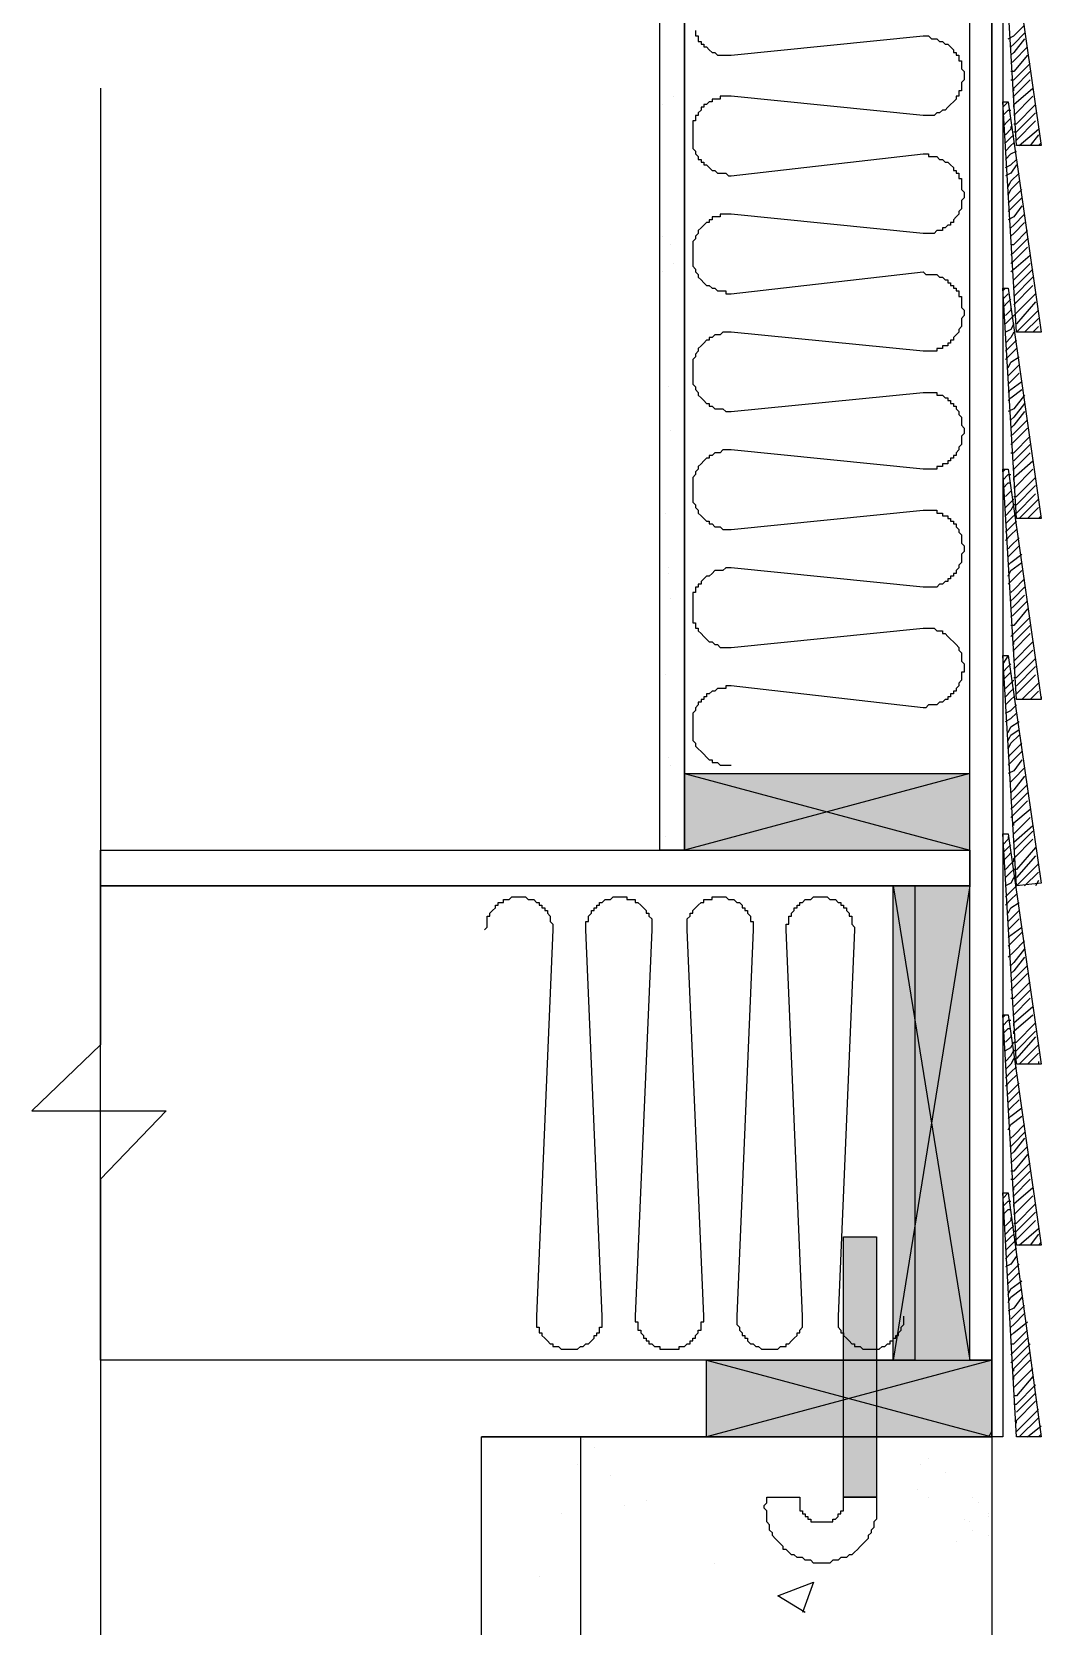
# Model space of a CAD drawing. Header units: inches. Extents: x -1597 to 5492, y -569 to 966.
# Drawn here: x 794.6 to 917.2, y -207.2 to -13.4 of the extents above; entities that cross this region are included whole.
import ezdxf

# ---------------------------------------------------------------- set-up
doc = ezdxf.new("R2010")
doc.units = ezdxf.units.IN
doc.header["$MEASUREMENT"] = 0
doc.layers.add('PDF3_Geometry', color=7, linetype='Continuous')
doc.layers.add('PDF3_Solid Fills', color=7, linetype='Continuous', true_color=0xffffff)

msp = doc.modelspace()

# ---------------------------------------------------------------- linework, layer by layer
at = {"layer": 'PDF3_Geometry', "lineweight": 25}
for points in [[(873.899339, -112.902852), (870.899339, -112.902852), (870.899339, 475.430482), (873.899339, 475.430482), (873.899339, -112.902852), (873.899339, -103.569518), (908.566006, -112.902852), (908.566006, -103.569518), (873.899339, -112.902852), (908.566006, -112.902852), (908.566006, -117.236185), (802.899339, -117.236185), (802.899339, -112.902852), (908.566006, -112.902852)], [(875.232673, -13.236185), (875.232673, -13.569518), (875.232673, -13.902852), (875.566006, -13.902852), (875.566006, -14.236185), (875.566006, -14.569518), (875.899339, -14.569518), (875.899339, -14.902852), (876.232673, -14.902852), (876.232673, -15.236185), (876.566006, -15.236185), (876.899339, -15.569518), (877.232673, -15.902852), (877.566006, -15.902852), (877.899339, -16.236185), (878.232673, -16.236185), (878.566006, -16.236185), (878.899339, -16.236185), (879.232673, -16.236185), (879.566006, -16.236185), (902.899339, -13.902852), (903.232673, -13.902852), (903.566006, -13.902852), (903.899339, -14.236185), (904.232673, -14.236185), (904.566006, -14.236185), (904.899339, -14.569518), (905.232673, -14.569518), (905.566006, -14.902852), (905.899339, -14.902852), (906.232673, -15.236185), (906.566006, -15.569518), (906.566006, -15.902852), (906.899339, -15.902852), (906.899339, -16.236185), (907.232673, -16.236185), (907.232673, -16.569518), (907.232673, -16.902852), (907.566006, -16.902852), (907.566006, -17.236185), (907.566006, -17.569518), (907.566006, -17.902852), (907.899339, -18.236185), (907.899339, -18.569518), (907.899339, -18.902852), (907.899339, -19.236185), (907.566006, -19.569518), (907.566006, -19.902852), (907.566006, -20.236185), (907.566006, -20.569518), (907.232673, -20.569518), (907.232673, -20.902852), (907.232673, -21.236185), (906.899339, -21.236185), (906.899339, -21.569518), (906.566006, -21.902852), (906.232673, -22.236185), (905.899339, -22.569518), (905.566006, -22.902852), (905.232673, -22.902852), (904.899339, -23.236185), (904.566006, -23.236185), (904.232673, -23.569518), (903.899339, -23.569518), (903.566006, -23.569518), (903.232673, -23.569518), (902.899339, -23.569518), (879.566006, -21.236185), (879.232673, -21.236185), (878.899339, -21.236185), (878.566006, -21.236185), (878.232673, -21.236185), (878.232673, -21.569518), (877.899339, -21.569518), (877.566006, -21.569518), (877.232673, -21.569518), (877.232673, -21.902852), (876.899339, -21.902852), (876.566006, -22.236185), (876.232673, -22.236185), (876.232673, -22.569518), (875.899339, -22.569518), (875.899339, -22.902852), (875.566006, -23.236185), (875.566006, -23.569518), (875.232673, -23.569518), (875.232673, -23.902852), (875.232673, -24.236185), (874.899339, -24.236185), (874.899339, -24.569518), (874.899339, -24.902852), (874.899339, -25.236185), (874.899339, -25.569518), (874.899339, -25.902852), (874.899339, -26.236185), (874.899339, -26.569518), (874.899339, -26.902852), (874.899339, -27.236185), (874.899339, -27.569518), (875.232673, -27.902852), (875.232673, -28.236185), (875.566006, -28.569518), (875.566006, -28.902852), (875.899339, -28.902852), (875.899339, -29.236185), (876.232673, -29.236185), (876.232673, -29.569518), (876.566006, -29.569518), (876.899339, -29.902852), (877.232673, -30.236185), (877.566006, -30.236185), (877.899339, -30.569518), (878.232673, -30.569518), (878.566006, -30.569518), (878.899339, -30.569518), (879.232673, -30.902852), (879.566006, -30.902852), (902.899339, -28.236185), (903.232673, -28.236185), (903.566006, -28.236185), (903.566006, -28.569518), (903.899339, -28.569518), (904.232673, -28.569518), (904.566006, -28.569518), (904.899339, -28.902852), (905.232673, -28.902852), (905.566006, -29.236185), (905.899339, -29.236185), (906.232673, -29.569518), (906.566006, -29.902852), (906.566006, -30.236185), (906.899339, -30.236185), (906.899339, -30.569518), (907.232673, -30.569518), (907.232673, -30.902852), (907.232673, -31.236185), (907.566006, -31.236185), (907.566006, -31.569518), (907.566006, -31.902852), (907.566006, -32.236185), (907.566006, -32.569518), (907.899339, -32.902852), (907.899339, -33.236185), (907.899339, -33.569518), (907.566006, -33.902852), (907.566006, -34.236185), (907.566006, -34.569518), (907.566006, -34.902852), (907.232673, -35.236185), (907.232673, -35.569518), (906.899339, -35.902852), (906.566006, -36.236185), (906.566006, -36.569518), (906.232673, -36.569518), (906.232673, -36.902852), (905.899339, -36.902852), (905.566006, -37.236185), (905.232673, -37.236185), (905.232673, -37.569518), (904.899339, -37.569518), (904.566006, -37.569518), (904.232673, -37.902852), (903.899339, -37.902852), (903.566006, -37.902852), (903.232673, -37.902852), (902.899339, -37.902852), (879.566006, -35.569518), (879.232673, -35.569518), (878.899339, -35.569518), (878.566006, -35.569518), (878.232673, -35.569518), (878.232673, -35.902852), (877.899339, -35.902852), (877.566006, -35.902852), (877.232673, -35.902852), (877.232673, -36.236185), (876.899339, -36.236185), (876.899339, -36.569518), (876.566006, -36.569518), (876.232673, -36.902852), (875.899339, -37.236185), (875.566006, -37.569518), (875.566006, -37.902852), (875.232673, -38.236185), (875.232673, -38.569518), (874.899339, -38.902852), (874.899339, -39.236185), (874.899339, -39.569518), (874.899339, -39.902852), (874.899339, -40.236185), (874.899339, -40.569518), (874.899339, -40.902852), (874.899339, -41.236185), (874.899339, -41.569518), (874.899339, -41.902852), (875.232673, -42.236185), (875.232673, -42.569518), (875.566006, -42.902852), (875.566006, -43.236185), (875.899339, -43.569518), (876.232673, -43.902852), (876.566006, -44.236185), (876.899339, -44.236185), (877.232673, -44.569518), (877.566006, -44.569518), (877.899339, -44.902852), (878.232673, -44.902852), (878.566006, -44.902852), (878.899339, -44.902852), (878.899339, -45.236185), (879.232673, -45.236185), (879.566006, -45.236185), (902.899339, -42.569518), (903.232673, -42.902852), (903.566006, -42.902852), (903.899339, -42.902852), (904.232673, -42.902852), (904.566006, -42.902852), (904.899339, -43.236185), (905.232673, -43.236185), (905.566006, -43.569518), (905.899339, -43.569518), (905.899339, -43.902852), (906.232673, -43.902852), (906.232673, -44.236185), (906.566006, -44.236185), (906.566006, -44.569518), (906.899339, -44.569518), (906.899339, -44.902852), (907.232673, -44.902852), (907.232673, -45.236185), (907.232673, -45.569518), (907.566006, -45.569518), (907.566006, -45.902852), (907.566006, -46.236185), (907.566006, -46.569518), (907.566006, -46.902852), (907.899339, -47.236185), (907.899339, -47.569518), (907.899339, -47.902852), (907.566006, -48.236185), (907.566006, -48.569518), (907.566006, -48.902852), (907.566006, -49.236185), (907.232673, -49.569518), (907.232673, -49.902852), (906.899339, -50.236185), (906.566006, -50.569518), (906.566006, -50.902852), (906.232673, -50.902852), (906.232673, -51.236185), (905.899339, -51.236185), (905.899339, -51.569518), (905.566006, -51.569518), (905.232673, -51.569518), (905.232673, -51.902852), (904.899339, -51.902852), (904.566006, -51.902852), (904.566006, -52.236185), (904.232673, -52.236185), (903.899339, -52.236185), (903.566006, -52.236185), (903.232673, -52.236185), (902.899339, -52.236185), (879.566006, -49.902852), (879.232673, -49.902852), (878.899339, -49.902852), (878.566006, -49.902852), (878.232673, -50.236185), (877.899339, -50.236185), (877.566006, -50.236185), (877.232673, -50.569518), (876.899339, -50.569518), (876.899339, -50.902852), (876.566006, -50.902852), (876.232673, -51.236185), (875.899339, -51.569518), (875.566006, -51.902852), (875.566006, -52.236185), (875.232673, -52.569518), (875.232673, -52.902852), (874.899339, -53.236185), (874.899339, -53.569518), (874.899339, -53.902852), (874.899339, -54.236185), (874.899339, -54.569518), (874.899339, -54.902852), (874.899339, -55.236185), (874.899339, -55.569518), (874.899339, -55.902852), (874.899339, -56.236185), (875.232673, -56.569518), (875.232673, -56.902852), (875.566006, -57.236185), (875.566006, -57.569518), (875.899339, -57.902852), (876.232673, -58.236185), (876.566006, -58.569518), (876.899339, -58.569518), (876.899339, -58.902852), (877.232673, -58.902852), (877.566006, -59.236185), (877.899339, -59.236185), (878.232673, -59.236185), (878.566006, -59.236185), (878.899339, -59.569518), (879.232673, -59.569518), (879.566006, -59.569518), (902.899339, -57.236185), (903.232673, -57.236185), (903.566006, -57.236185), (903.899339, -57.236185), (904.232673, -57.236185), (904.566006, -57.236185), (904.566006, -57.569518), (904.899339, -57.569518), (905.232673, -57.569518), (905.566006, -57.902852), (905.899339, -57.902852), (905.899339, -58.236185), (906.232673, -58.236185), (906.232673, -58.569518), (906.566006, -58.569518), (906.566006, -58.902852), (906.899339, -58.902852), (906.899339, -59.236185), (907.232673, -59.569518), (907.232673, -59.902852), (907.566006, -60.236185), (907.566006, -60.569518), (907.566006, -60.902852), (907.566006, -61.236185), (907.899339, -61.569518), (907.899339, -61.902852), (907.899339, -62.236185), (907.566006, -62.569518), (907.566006, -62.902852), (907.566006, -63.236185), (907.566006, -63.569518), (907.232673, -63.902852), (907.232673, -64.236185), (906.899339, -64.569518), (906.899339, -64.902852), (906.566006, -64.902852), (906.566006, -65.236185), (906.232673, -65.236185), (906.232673, -65.569518), (905.899339, -65.569518), (905.899339, -65.902852), (905.566006, -65.902852), (905.232673, -65.902852), (905.232673, -66.236185), (904.899339, -66.236185), (904.566006, -66.236185), (904.566006, -66.569518), (904.232673, -66.569518), (903.899339, -66.569518), (903.566006, -66.569518), (903.232673, -66.569518), (902.899339, -66.569518), (879.566006, -64.236185), (879.232673, -64.236185), (878.899339, -64.236185), (878.566006, -64.236185), (878.232673, -64.569518), (877.899339, -64.569518), (877.566006, -64.569518), (877.232673, -64.902852), (876.899339, -64.902852), (876.899339, -65.236185), (876.566006, -65.236185), (876.232673, -65.569518), (875.899339, -65.902852), (875.566006, -66.236185), (875.566006, -66.569518), (875.232673, -66.902852), (875.232673, -67.236185), (874.899339, -67.569518), (874.899339, -67.902852), (874.899339, -68.236185), (874.899339, -68.569518), (874.899339, -68.902852), (874.899339, -69.236185), (874.899339, -69.569518), (874.899339, -69.902852), (874.899339, -70.236185), (874.899339, -70.569518), (875.232673, -70.902852), (875.232673, -71.236185), (875.566006, -71.569518), (875.566006, -71.902852), (875.899339, -72.236185), (876.232673, -72.569518), (876.566006, -72.902852), (876.899339, -72.902852), (876.899339, -73.236185), (877.232673, -73.236185), (877.566006, -73.569518), (877.899339, -73.569518), (878.232673, -73.569518), (878.566006, -73.902852), (878.899339, -73.902852), (879.232673, -73.902852), (879.566006, -73.902852), (902.899339, -71.569518), (903.232673, -71.569518), (903.566006, -71.569518), (903.899339, -71.569518), (904.232673, -71.569518), (904.566006, -71.569518), (904.566006, -71.902852), (904.899339, -71.902852), (905.232673, -71.902852), (905.232673, -72.236185), (905.566006, -72.236185), (905.899339, -72.236185), (905.899339, -72.569518), (906.232673, -72.569518), (906.232673, -72.902852), (906.566006, -72.902852), (906.566006, -73.236185), (906.899339, -73.236185), (906.899339, -73.569518), (907.232673, -73.902852), (907.232673, -74.236185), (907.566006, -74.569518), (907.566006, -74.902852), (907.566006, -75.236185), (907.566006, -75.569518), (907.899339, -75.902852), (907.899339, -76.236185), (907.899339, -76.569518), (907.566006, -76.902852), (907.566006, -77.236185), (907.566006, -77.569518), (907.566006, -77.902852), (907.232673, -78.236185), (907.232673, -78.569518), (906.899339, -78.902852), (906.899339, -79.236185), (906.566006, -79.236185), (906.566006, -79.569518), (906.232673, -79.569518), (906.232673, -79.902852), (905.899339, -79.902852), (905.899339, -80.236185), (905.566006, -80.236185), (905.232673, -80.569518), (904.899339, -80.569518), (904.566006, -80.902852), (904.232673, -80.902852), (903.899339, -80.902852), (903.566006, -80.902852), (903.232673, -80.902852), (902.899339, -80.902852), (879.566006, -78.569518), (879.232673, -78.569518), (878.899339, -78.569518), (878.566006, -78.902852), (878.232673, -78.902852), (877.899339, -78.902852), (877.566006, -78.902852), (877.232673, -79.236185), (876.899339, -79.569518), (876.566006, -79.569518), (876.232673, -79.902852), (875.899339, -80.236185), (875.899339, -80.569518), (875.566006, -80.569518), (875.566006, -80.902852), (875.232673, -80.902852), (875.232673, -81.236185), (875.232673, -81.569518), (874.899339, -81.569518), (874.899339, -81.902852), (874.899339, -82.236185), (874.899339, -82.569518), (874.899339, -82.902852), (874.899339, -83.236185), (874.899339, -83.569518), (874.899339, -83.902852), (874.899339, -84.236185), (874.899339, -84.569518), (874.899339, -84.902852), (874.899339, -85.236185), (875.232673, -85.236185), (875.232673, -85.569518), (875.232673, -85.902852), (875.566006, -85.902852), (875.566006, -86.236185), (875.899339, -86.569518), (876.232673, -86.902852), (876.566006, -87.236185), (876.899339, -87.569518), (877.232673, -87.569518), (877.566006, -87.902852), (877.899339, -87.902852), (878.232673, -88.236185), (878.566006, -88.236185), (878.899339, -88.236185), (879.232673, -88.236185), (879.566006, -88.236185), (902.899339, -85.902852), (903.232673, -85.902852), (903.566006, -85.902852), (903.899339, -85.902852), (904.232673, -85.902852), (904.566006, -86.236185), (904.899339, -86.236185), (905.232673, -86.236185), (905.232673, -86.569518), (905.566006, -86.569518), (905.899339, -86.902852), (906.232673, -87.236185), (906.566006, -87.569518), (906.899339, -87.902852), (907.232673, -88.236185), (907.232673, -88.569518), (907.566006, -88.902852), (907.566006, -89.236185), (907.566006, -89.569518), (907.566006, -89.902852), (907.899339, -90.236185), (907.899339, -90.569518), (907.899339, -90.902852), (907.899339, -91.236185), (907.566006, -91.236185), (907.566006, -91.569518), (907.566006, -91.902852), (907.566006, -92.236185), (907.232673, -92.569518), (907.232673, -92.902852), (906.899339, -93.236185), (906.899339, -93.569518), (906.566006, -93.569518), (906.566006, -93.902852), (906.232673, -93.902852), (906.232673, -94.236185), (905.899339, -94.236185), (905.899339, -94.569518), (905.566006, -94.569518), (905.232673, -94.902852), (904.899339, -94.902852), (904.566006, -95.236185), (904.232673, -95.236185), (903.899339, -95.236185), (903.566006, -95.236185), (903.232673, -95.569518), (902.899339, -95.569518), (879.566006, -92.902852), (879.232673, -92.902852), (878.899339, -92.902852), (878.899339, -93.236185), (878.566006, -93.236185), (878.232673, -93.236185), (877.899339, -93.236185), (877.566006, -93.569518), (877.232673, -93.569518), (876.899339, -93.902852), (876.566006, -93.902852), (876.566006, -94.236185), (876.232673, -94.236185), (876.232673, -94.569518), (875.899339, -94.569518), (875.899339, -94.902852), (875.566006, -94.902852), (875.566006, -95.236185), (875.232673, -95.569518), (875.232673, -95.902852), (874.899339, -96.236185), (874.899339, -96.569518), (874.899339, -96.902852), (874.899339, -97.236185), (874.899339, -97.569518), (874.899339, -97.902852), (874.899339, -98.236185), (874.899339, -98.569518), (874.899339, -98.902852), (874.899339, -99.236185), (874.899339, -99.569518), (875.232673, -99.902852), (875.232673, -100.236185), (875.566006, -100.569518), (875.899339, -100.902852), (876.232673, -101.236185), (876.566006, -101.569518), (876.899339, -101.902852), (877.232673, -101.902852), (877.232673, -102.236185), (877.566006, -102.236185), (877.899339, -102.236185), (878.232673, -102.569518), (878.566006, -102.569518), (878.899339, -102.569518), (879.232673, -102.569518), (879.566006, -102.569518)], [(802.899339, -20.236185), (802.899339, -136.569518), (794.566006, -144.569518), (810.899339, -144.569518), (802.899339, -152.902852), (802.899339, -272.236185)], [(872.566006, -21.236185), (872.566006, -21.236518)], [(873.899339, -20.236185), (873.899339, -20.236518)], [(872.232673, -39.236185), (872.232673, -39.236518)], [(872.566006, -41.569518), (872.566006, -41.569852)], [(870.899339, -56.902852), (870.899339, -56.903185)], [(871.899339, -56.569518), (871.899339, -56.569852)], [(873.899339, -56.236185), (873.899339, -56.236518)], [(872.232673, -61.902852), (872.232673, -61.903185)], [(873.899339, -60.902852), (873.899339, -60.903185)], [(870.899339, -62.902852), (870.899339, -62.903185)], [(870.899339, -63.236185), (870.899339, -63.236518)], [(871.566006, -71.902852), (871.566006, -71.903185)], [(873.899339, -73.236185), (873.899339, -73.236518)], [(870.899339, -77.569518), (870.899339, -77.569852)], [(870.899339, -79.236185), (870.899339, -79.236518)], [(871.899339, -78.569518), (871.899339, -78.569852)], [(871.899339, -79.236185), (871.899339, -79.236518)], [(873.899339, -78.902852), (873.899339, -78.903185)], [(873.899339, -80.236185), (873.899339, -80.236518)], [(873.899339, -80.902852), (873.899339, -80.903185)], [(870.899339, -83.236185), (870.899339, -83.236518)], [(872.232673, -82.236185), (872.232673, -82.236518)], [(870.899339, -91.236185), (870.899339, -91.236518)], [(871.566006, -91.569518), (871.566006, -91.569852)], [(873.899339, -93.236185), (873.899339, -93.236518)], [(870.899339, -101.902852), (870.899339, -101.903185)], [(871.899339, -101.569518), (871.899339, -101.569852)], [(872.232673, -102.569518), (872.232673, -102.569852)], [(870.899339, -103.569518), (870.899339, -103.569852)], [(873.899339, -103.569518), (908.566006, -103.569518)], [(870.899339, -110.902852), (870.899339, -110.903185)], [(871.566006, -111.236185), (871.566006, -111.236518)], [(873.566006, -112.902852), (873.566006, -112.903185)], [(899.232673, -174.902852), (899.232673, -117.236185), (908.566006, -174.902852), (908.566006, -117.236185), (899.232673, -174.902852), (908.566006, -174.902852)], [(899.232673, -117.236185), (908.566006, -117.236185)], [(849.566006, -122.569518), (849.899339, -122.236185), (849.899339, -121.902852), (849.899339, -121.569518), (849.899339, -121.236185), (849.899339, -120.902852), (850.232673, -120.902852), (850.232673, -120.569518), (850.566006, -120.236185), (850.899339, -119.902852), (850.899339, -119.569518), (851.232673, -119.569518), (851.232673, -119.236185), (851.566006, -119.236185), (851.899339, -119.236185), (851.899339, -118.902852), (852.232673, -118.902852), (852.566006, -118.902852), (852.899339, -118.569518), (853.232673, -118.569518), (853.566006, -118.569518), (853.899339, -118.569518), (854.232673, -118.569518), (854.566006, -118.569518), (854.899339, -118.902852), (855.232673, -118.902852), (855.566006, -118.902852), (855.899339, -119.236185), (856.232673, -119.236185), (856.232673, -119.569518), (856.566006, -119.569518), (856.566006, -119.902852), (856.899339, -119.902852), (856.899339, -120.236185), (857.232673, -120.236185), (857.232673, -120.569518), (857.566006, -120.902852), (857.566006, -121.236185), (857.566006, -121.569518), (857.899339, -121.902852), (857.899339, -122.236185), (857.899339, -122.569518), (855.899339, -169.569518), (855.899339, -169.902852), (855.899339, -170.236185), (855.899339, -170.569518), (855.899339, -170.902852), (856.232673, -170.902852), (856.232673, -171.236185), (856.232673, -171.569518), (856.566006, -171.569518), (856.566006, -171.902852), (856.899339, -172.236185), (857.232673, -172.569518), (857.566006, -172.902852), (857.899339, -172.902852), (857.899339, -173.236185), (858.232673, -173.236185), (858.566006, -173.236185), (858.899339, -173.569518), (859.232673, -173.569518), (859.566006, -173.569518), (859.899339, -173.569518), (860.232673, -173.569518), (860.566006, -173.569518), (860.899339, -173.569518), (861.232673, -173.236185), (861.566006, -173.236185), (861.899339, -172.902852), (862.232673, -172.902852), (862.566006, -172.569518), (862.899339, -172.236185), (862.899339, -171.902852), (863.232673, -171.902852), (863.232673, -171.569518), (863.566006, -171.569518), (863.566006, -171.236185), (863.566006, -170.902852), (863.899339, -170.902852), (863.899339, -170.569518), (863.899339, -170.236185), (863.899339, -169.902852), (863.899339, -169.569518), (861.899339, -122.569518), (861.899339, -122.236185), (861.899339, -121.902852), (861.899339, -121.569518), (862.232673, -121.569518), (862.232673, -121.236185), (862.232673, -120.902852), (862.566006, -120.569518), (862.566006, -120.236185), (862.899339, -120.236185), (862.899339, -119.902852), (863.232673, -119.902852), (863.232673, -119.569518), (863.566006, -119.569518), (863.566006, -119.236185), (863.899339, -119.236185), (864.232673, -118.902852), (864.566006, -118.902852), (864.899339, -118.902852), (865.232673, -118.569518), (865.566006, -118.569518), (865.899339, -118.569518), (866.232673, -118.569518), (866.566006, -118.569518), (866.899339, -118.569518), (866.899339, -118.902852), (867.232673, -118.902852), (867.566006, -118.902852), (867.899339, -118.902852), (867.899339, -119.236185), (868.232673, -119.236185), (868.566006, -119.569518), (868.899339, -119.902852), (869.232673, -120.236185), (869.232673, -120.569518), (869.566006, -120.569518), (869.566006, -120.902852), (869.899339, -121.236185), (869.899339, -121.569518), (869.899339, -121.902852), (869.899339, -122.236185), (869.899339, -122.569518), (867.899339, -169.569518), (867.899339, -169.902852), (867.899339, -170.236185), (868.232673, -170.236185), (868.232673, -170.569518), (868.232673, -170.902852), (868.232673, -171.236185), (868.566006, -171.236185), (868.566006, -171.569518), (868.899339, -171.902852), (868.899339, -172.236185), (869.232673, -172.236185), (869.232673, -172.569518), (869.566006, -172.569518), (869.566006, -172.902852), (869.899339, -172.902852), (870.232673, -173.236185), (870.566006, -173.236185), (870.899339, -173.236185), (870.899339, -173.569518), (871.232673, -173.569518), (871.566006, -173.569518), (871.899339, -173.569518), (872.232673, -173.569518), (872.566006, -173.569518), (872.899339, -173.569518), (873.232673, -173.569518), (873.232673, -173.236185), (873.566006, -173.236185), (873.899339, -173.236185), (874.232673, -172.902852), (874.566006, -172.902852), (874.566006, -172.569518), (874.899339, -172.569518), (874.899339, -172.236185), (875.232673, -172.236185), (875.232673, -171.902852), (875.566006, -171.569518), (875.566006, -171.236185), (875.899339, -171.236185), (875.899339, -170.902852), (875.899339, -170.569518), (875.899339, -170.236185), (876.232673, -170.236185), (876.232673, -169.902852), (876.232673, -169.569518), (874.232673, -122.569518), (874.232673, -122.236185), (874.232673, -121.902852), (874.232673, -121.569518), (874.232673, -121.236185), (874.566006, -120.902852), (874.566006, -120.569518), (874.899339, -120.569518), (874.899339, -120.236185), (875.232673, -119.902852), (875.566006, -119.569518), (875.899339, -119.236185), (876.232673, -119.236185), (876.232673, -118.902852), (876.566006, -118.902852), (876.899339, -118.902852), (877.232673, -118.902852), (877.232673, -118.569518), (877.566006, -118.569518), (877.899339, -118.569518), (878.232673, -118.569518), (878.566006, -118.569518), (878.899339, -118.569518), (879.232673, -118.902852), (879.566006, -118.902852), (879.899339, -118.902852), (880.232673, -119.236185), (880.566006, -119.236185), (880.899339, -119.569518), (880.899339, -119.902852), (881.232673, -119.902852), (881.232673, -120.236185), (881.566006, -120.236185), (881.566006, -120.569518), (881.899339, -120.902852), (881.899339, -121.236185), (881.899339, -121.569518), (882.232673, -121.569518), (882.232673, -121.902852), (882.232673, -122.236185), (882.232673, -122.569518), (880.232673, -169.569518), (880.232673, -169.902852), (880.232673, -170.236185), (880.232673, -170.569518), (880.566006, -170.902852), (880.566006, -171.236185), (880.899339, -171.569518), (880.899339, -171.902852), (881.232673, -171.902852), (881.232673, -172.236185), (881.566006, -172.236185), (881.566006, -172.569518), (881.899339, -172.902852), (882.232673, -172.902852), (882.566006, -173.236185), (882.899339, -173.236185), (883.232673, -173.569518), (883.566006, -173.569518), (883.899339, -173.569518), (884.232673, -173.569518), (884.566006, -173.569518), (884.899339, -173.569518), (885.232673, -173.569518), (885.566006, -173.236185), (885.899339, -173.236185), (886.232673, -173.236185), (886.232673, -172.902852), (886.566006, -172.902852), (886.899339, -172.569518), (887.232673, -172.236185), (887.566006, -171.902852), (887.566006, -171.569518), (887.899339, -171.569518), (887.899339, -171.236185), (888.232673, -170.902852), (888.232673, -170.569518), (888.232673, -170.236185), (888.232673, -169.902852), (888.232673, -169.569518), (886.232673, -122.569518), (886.232673, -122.236185), (886.232673, -121.902852), (886.566006, -121.902852), (886.566006, -121.569518), (886.566006, -121.236185), (886.566006, -120.902852), (886.899339, -120.902852), (886.899339, -120.569518), (887.232673, -120.236185), (887.232673, -119.902852), (887.566006, -119.902852), (887.566006, -119.569518), (887.899339, -119.569518), (887.899339, -119.236185), (888.232673, -119.236185), (888.566006, -118.902852), (888.899339, -118.902852), (889.232673, -118.902852), (889.566006, -118.569518), (889.899339, -118.569518), (890.232673, -118.569518), (890.566006, -118.569518), (890.899339, -118.569518), (891.232673, -118.569518), (891.566006, -118.902852), (891.899339, -118.902852), (892.232673, -118.902852), (892.566006, -119.236185), (892.899339, -119.236185), (892.899339, -119.569518), (893.232673, -119.569518), (893.232673, -119.902852), (893.566006, -119.902852), (893.566006, -120.236185), (893.899339, -120.569518), (893.899339, -120.902852), (894.232673, -120.902852), (894.232673, -121.236185), (894.232673, -121.569518), (894.232673, -121.902852), (894.566006, -122.236185), (894.566006, -122.569518), (892.566006, -169.569518), (892.566006, -169.902852), (892.566006, -170.236185), (892.566006, -170.569518), (892.566006, -170.902852), (892.899339, -171.236185), (892.899339, -171.569518), (893.232673, -171.569518), (893.232673, -171.902852), (893.566006, -172.236185), (893.899339, -172.569518), (894.232673, -172.902852), (894.566006, -172.902852), (894.566006, -173.236185), (894.899339, -173.236185), (895.232673, -173.236185), (895.566006, -173.569518), (895.899339, -173.569518), (896.232673, -173.569518), (896.566006, -173.569518), (896.899339, -173.569518), (897.232673, -173.569518), (897.566006, -173.569518), (897.899339, -173.236185), (898.232673, -173.236185), (898.566006, -172.902852), (898.899339, -172.902852), (898.899339, -172.569518), (899.232673, -172.569518), (899.232673, -172.236185), (899.566006, -172.236185), (899.566006, -171.902852), (899.899339, -171.902852), (899.899339, -171.569518), (900.232673, -171.236185), (900.232673, -170.902852), (900.566006, -170.569518), (900.566006, -170.236185), (900.566006, -169.902852), (900.566006, -169.569518)], [(876.566006, -184.236185), (876.566006, -174.902852), (911.232673, -184.236185), (911.232673, -174.902852), (876.566006, -184.236185), (911.232673, -184.236185), (861.232673, -184.236185), (861.232673, -184.236518)], [(876.566006, -174.902852), (911.232673, -174.902852)], [(857.566006, -184.236185), (857.566006, -184.236518)], [(861.566006, -184.569518), (861.566006, -184.569852)], [(862.899339, -185.569518), (862.899339, -185.569852)], [(870.899339, -184.236185), (870.899339, -184.236518)], [(897.232673, -184.236185), (897.232673, -184.236518)], [(860.899339, -187.569518), (860.899339, -187.569852)], [(902.566006, -187.569518), (902.566006, -187.569852)], [(903.566006, -186.902852), (903.566006, -186.903185)], [(864.899339, -188.902852), (864.899339, -188.903185)], [(905.566006, -188.569518), (905.566006, -188.569852)], [(902.232673, -190.569518), (902.232673, -190.569852)], [(903.566006, -191.569518), (903.566006, -191.569852)], [(858.899339, -193.569518), (858.899339, -193.569852)], [(866.566006, -192.569518), (866.566006, -192.569852)], [(869.232673, -191.902852), (869.232673, -191.903185)], [(909.566006, -192.236185), (909.566006, -192.236518)], [(910.899339, -193.569518), (910.899339, -193.569852)], [(849.232673, -194.569518), (849.232673, -194.569852)], [(908.566006, -194.569518), (908.566006, -194.569852)], [(908.899339, -195.569518), (908.899339, -195.569852)], [(910.899339, -193.902852), (910.899339, -193.903185)], [(849.232673, -196.569518), (849.232673, -196.569852)], [(910.899339, -196.236185), (910.899339, -196.236518)], [(911.232673, -196.569518), (911.232673, -196.569852)], [(877.566006, -199.569518), (877.566006, -199.569852)], [(856.232673, -201.236185), (856.232673, -201.236518)], [(888.566006, -205.569518), (885.232673, -203.569518), (889.566006, -201.902852), (888.232673, -205.569518)]]:
    msp.add_lwpolyline(points, dxfattribs=at)
at = {"layer": 'PDF3_Geometry', "color": 4, "lineweight": 25}
msp.add_lwpolyline([(911.232673, 475.430482), (911.232673, 475.430482), (911.232673, -184.236185), (849.232673, -184.236185)], dxfattribs=at)
at = {"layer": 'PDF3_Geometry', "color": 230, "lineweight": 25, "true_color": 0xff007f}
msp.add_lwpolyline([(873.899339, -112.902852), (873.899339, 475.430482), (873.899339, 475.430482)], dxfattribs=at)
at = {"layer": 'PDF3_Geometry', "lineweight": 25}
for points in [[(911.232673, 475.430482), (911.232673, -174.902852), (908.566006, -174.902852), (908.566006, 475.430482)], [(912.566006, 415.430482), (912.566006, -184.236185), (911.232673, -184.236185), (911.232673, 415.430482)], [(870.899339, -22.569852), (870.899339, -22.569518)], [(871.232673, -22.236518), (871.232673, -22.236185)], [(870.899339, -37.903185), (870.899339, -37.902852)], [(871.232673, -38.236518), (871.232673, -38.236185)], [(873.899339, -40.569852), (873.899339, -40.569518)], [(871.232673, -42.569852), (871.232673, -42.569518)], [(870.899339, -42.903185), (870.899339, -42.902852)], [(870.899339, -62.903185), (870.899339, -62.902852)], [(870.899339, -71.236518), (870.899339, -71.236185)], [(870.899339, -71.569852), (870.899339, -71.569518)], [(873.899339, -101.236518), (873.899339, -101.236185)], [(901.899339, -117.236185), (901.899339, -174.902852), (802.899339, -174.902852), (802.899339, -117.236185)], [(897.232673, -159.902852), (897.232673, -191.569518), (893.232673, -191.569518), (893.232673, -159.902852)], [(910.899339, -184.236185), (911.232673, -183.569518), (911.232673, -384.236185), (849.232673, -384.236185), (849.232673, -184.236185)], [(861.232673, -184.236185), (861.232673, -384.236185), (849.232673, -384.236185), (849.232673, -184.236185)], [(897.232673, -191.569518), (897.232673, -191.902852), (897.232673, -192.236185), (897.232673, -192.569518), (897.232673, -192.902852), (897.232673, -193.236185), (897.232673, -193.569518), (897.232673, -193.902852), (897.232673, -194.236185), (896.899339, -194.569518), (896.899339, -194.902852), (896.899339, -195.236185), (896.566006, -195.569518), (896.566006, -195.902852), (896.232673, -196.236185), (896.232673, -196.569518), (895.899339, -196.902852), (895.566006, -197.236185), (895.232673, -197.569518), (894.899339, -197.902852), (894.566006, -198.236185), (894.232673, -198.569518), (893.899339, -198.569518), (893.566006, -198.902852), (893.232673, -198.902852), (892.899339, -198.902852), (892.566006, -199.236185), (892.232673, -199.236185), (891.899339, -199.236185), (891.566006, -199.569518), (891.232673, -199.569518), (890.899339, -199.569518), (890.566006, -199.569518), (890.232673, -199.569518), (889.899339, -199.569518), (889.566006, -199.569518), (889.232673, -199.236185), (888.899339, -199.236185), (888.566006, -199.236185), (888.232673, -198.902852), (887.899339, -198.902852), (887.566006, -198.902852), (887.232673, -198.569518), (886.899339, -198.569518), (886.566006, -198.236185), (886.232673, -197.902852), (885.899339, -197.902852), (885.899339, -197.569518), (885.566006, -197.236185), (885.232673, -196.902852), (884.899339, -196.569518), (884.566006, -196.236185), (884.566006, -195.902852), (884.232673, -195.569518), (884.232673, -195.236185), (884.232673, -194.902852), (883.899339, -194.569518), (883.899339, -194.236185), (883.899339, -193.902852), (883.899339, -193.569518), (883.899339, -193.236185), (883.566006, -192.902852), (883.566006, -192.569518), (883.899339, -192.236185), (883.899339, -191.902852), (883.899339, -191.569518), (887.899339, -191.569518), (887.899339, -191.902852), (887.899339, -192.236185), (887.899339, -192.569518), (887.899339, -192.902852), (887.899339, -193.236185), (888.232673, -193.236185), (888.232673, -193.569518), (888.566006, -193.569518), (888.566006, -193.902852), (888.899339, -193.902852), (888.899339, -194.236185), (889.232673, -194.236185), (889.232673, -194.569518), (889.566006, -194.569518), (889.899339, -194.569518), (890.232673, -194.569518), (890.566006, -194.569518), (890.899339, -194.569518), (891.232673, -194.569518), (891.566006, -194.569518), (891.899339, -194.569518), (891.899339, -194.236185), (892.232673, -194.236185), (892.566006, -193.902852), (892.566006, -193.569518), (892.899339, -193.569518), (892.899339, -193.236185), (893.232673, -193.236185), (893.232673, -192.902852), (893.232673, -192.569518), (893.232673, -192.236185), (893.232673, -191.902852), (893.232673, -191.569518)], [(908.899339, -191.569852), (908.899339, -191.569518)], [(910.899339, -193.569852), (910.899339, -193.569518)], [(907.899339, -194.236518), (907.899339, -194.236185)], [(910.899339, -193.903185), (910.899339, -193.902852)], [(911.232673, -193.903185), (911.232673, -193.902852)], [(906.899339, -196.903185), (906.899339, -196.902852)], [(910.899339, -196.236518), (910.899339, -196.236185)]]:
    msp.add_lwpolyline(points, close=True, dxfattribs=at)
at = {"layer": 'PDF3_Geometry', "color": 35, "lineweight": 25, "true_color": 0x8d7852}
for points in [[(917.232673, -27.236185), (914.232673, -27.236185), (912.566006, 0.763815), (913.232673, 0.763815)], [(917.232673, -49.902852), (914.232673, -49.902852), (912.566006, -21.902852), (913.232673, -21.902852)], [(917.232673, -72.569518), (914.232673, -72.569518), (912.566006, -44.569518), (913.232673, -44.569518)], [(917.232673, -94.569518), (914.232673, -94.569518), (912.566006, -66.569518), (913.232673, -66.569518)], [(917.232673, -116.902852), (914.232673, -117.236185), (912.566006, -89.236185), (913.232673, -89.236185)], [(917.232673, -138.902852), (914.232673, -138.902852), (912.566006, -110.902852), (913.232673, -110.902852)], [(917.232673, -160.902852), (914.232673, -160.902852), (912.566006, -132.902852), (913.232673, -132.902852)], [(917.232673, -184.236185), (914.232673, -184.236185), (912.566006, -154.569518), (913.232673, -154.569518)]]:
    msp.add_lwpolyline(points, close=True, dxfattribs=at)
at = {"layer": 'PDF3_Geometry', "color": 254, "lineweight": 25, "true_color": 0xebe8de}
for points in [[(913.232673, -14.236185), (913.899339, -13.902852), (915.232673, -12.569518)], [(913.566006, -15.236185), (913.899339, -14.902852), (915.232673, -13.569518)], [(915.232673, -14.236185), (913.899339, -15.902852), (913.566006, -16.236185)], [(913.566006, -17.236185), (913.899339, -16.902852), (915.566006, -15.236185)], [(915.566006, -16.236185), (913.899339, -18.236185), (913.566006, -18.236185)], [(913.566006, -19.236185), (913.899339, -19.236185), (915.899339, -17.236185)], [(913.899339, -20.569518), (913.899339, -20.236185), (915.899339, -18.236185)], [(913.899339, -21.569518), (913.899339, -21.236185), (915.899339, -19.236185)], [(913.899339, -22.569518), (913.899339, -22.236185), (916.232673, -20.236185)], [(913.899339, -23.569518), (916.232673, -21.236185)], [(912.566006, -22.569518), (913.232673, -21.902852)], [(912.566006, -23.569518), (913.232673, -22.902852), (913.566006, -22.902852)], [(913.899339, -24.569518), (914.232673, -24.569518), (916.566006, -22.236185)], [(913.899339, -25.569518), (914.232673, -25.569518), (916.566006, -23.236185)], [(912.566006, -24.902852), (913.232673, -24.236185), (913.566006, -23.902852)], [(913.566006, -24.902852), (913.566006, -25.236185), (912.899339, -25.902852)], [(914.232673, -26.569518), (916.566006, -24.236185)], [(912.899339, -26.902852), (913.566006, -26.236185), (913.899339, -25.902852)], [(912.899339, -27.902852), (913.566006, -27.236185), (913.899339, -26.902852)], [(914.566006, -27.236185), (916.899339, -25.236185)], [(916.899339, -25.902852), (915.899339, -27.236185)], [(916.899339, -27.236185), (917.232673, -26.902852)], [(912.899339, -28.902852), (913.566006, -28.236185), (914.232673, -27.902852)], [(912.899339, -29.902852), (913.566006, -29.569518), (914.232673, -28.902852)], [(914.232673, -29.569518), (913.566006, -30.569518), (912.899339, -30.902852)], [(913.232673, -32.236185), (913.566006, -31.569518), (914.566006, -30.569518)], [(913.232673, -33.236185), (913.566006, -32.569518), (914.566006, -31.569518)], [(913.232673, -34.236185), (913.566006, -33.902852), (914.899339, -32.569518)], [(913.232673, -35.236185), (913.566006, -34.902852), (914.899339, -33.569518)], [(914.899339, -34.569518), (913.899339, -35.902852), (913.232673, -36.236185)], [(913.566006, -37.236185), (913.899339, -36.902852), (915.232673, -35.569518)], [(913.566006, -38.236185), (913.899339, -37.902852), (915.232673, -36.569518)], [(913.566006, -39.236185), (913.899339, -39.236185), (915.566006, -37.569518)], [(913.566006, -40.569518), (913.899339, -40.236185), (915.566006, -38.569518)], [(913.566006, -41.569518), (913.899339, -41.236185), (915.566006, -39.569518)], [(913.566006, -42.569518), (913.899339, -42.236185), (915.899339, -40.569518)], [(913.899339, -43.569518), (915.899339, -41.569518)], [(913.899339, -44.569518), (916.232673, -42.236185)], [(912.566006, -44.902852), (912.899339, -44.569518)], [(913.899339, -45.569518), (916.232673, -43.236185)], [(913.899339, -46.569518), (916.232673, -44.236185)], [(912.566006, -45.902852), (913.232673, -45.236185)], [(912.566006, -46.902852), (913.232673, -46.236185), (913.566006, -45.902852)], [(912.899339, -48.902852), (913.566006, -48.236185), (913.899339, -47.902852), (914.232673, -47.569518), (916.566006, -45.236185)], [(916.566006, -46.236185), (914.232673, -48.902852)], [(913.566006, -46.902852), (913.566006, -47.236185), (912.899339, -47.902852)], [(914.232673, -49.902852), (916.899339, -47.236185)], [(915.232673, -49.902852), (916.899339, -48.236185)], [(913.899339, -48.902852), (913.566006, -49.569518), (912.899339, -49.902852)], [(913.899339, -49.902852), (913.566006, -50.569518), (912.899339, -51.236185)], [(916.232673, -49.902852), (916.899339, -49.236185)], [(912.899339, -52.236185), (913.566006, -51.569518), (914.232673, -50.902852)], [(912.899339, -53.236185), (913.566006, -52.569518), (914.232673, -51.902852)], [(913.232673, -54.236185), (913.566006, -53.569518), (914.566006, -52.902852)], [(913.232673, -55.236185), (913.566006, -54.902852), (914.566006, -53.902852)], [(913.232673, -56.236185), (913.566006, -55.902852), (914.566006, -54.902852)], [(913.232673, -57.236185), (913.566006, -56.902852), (914.899339, -55.902852)], [(913.232673, -58.236185), (913.566006, -57.902852), (914.899339, -56.902852)], [(915.232673, -57.569518), (913.899339, -59.236185), (913.232673, -59.569518)], [(915.232673, -58.569518), (913.899339, -60.236185), (913.566006, -60.569518)], [(915.232673, -59.569518), (913.899339, -61.236185), (913.566006, -61.569518)], [(913.566006, -62.569518), (913.899339, -62.236185), (915.566006, -60.569518)], [(913.566006, -63.569518), (913.899339, -63.236185), (915.566006, -61.569518)], [(913.566006, -64.569518), (913.899339, -64.569518), (915.899339, -62.569518)], [(913.899339, -65.569518), (915.899339, -63.569518)], [(913.899339, -66.902852), (913.899339, -66.569518), (915.899339, -64.569518)], [(913.899339, -67.902852), (913.899339, -67.569518), (916.232673, -65.569518)], [(912.566006, -66.902852), (912.899339, -66.569518)], [(912.566006, -67.902852), (913.232673, -67.236185), (913.566006, -67.236185)], [(913.899339, -68.902852), (916.232673, -66.569518)], [(913.899339, -69.902852), (914.232673, -69.902852), (916.566006, -67.569518)], [(912.566006, -68.902852), (913.232673, -68.236185), (913.566006, -68.236185)], [(916.566006, -68.569518), (914.232673, -70.902852), (913.899339, -70.902852), (913.566006, -71.569518), (912.899339, -72.236185)], [(912.899339, -69.902852), (913.566006, -69.236185)], [(912.899339, -73.236185), (913.566006, -72.569518), (914.232673, -71.902852), (916.566006, -69.569518)], [(912.899339, -71.236185), (913.566006, -70.569518), (913.899339, -70.236185)], [(914.566006, -72.569518), (916.899339, -70.236185)], [(915.566006, -72.569518), (916.899339, -71.236185)], [(912.899339, -74.236185), (913.566006, -73.569518), (914.232673, -72.902852)], [(916.899339, -72.569518), (917.232673, -72.236185)], [(912.899339, -75.236185), (913.566006, -74.569518), (914.232673, -73.902852)], [(913.232673, -76.236185), (913.566006, -75.902852), (914.566006, -74.902852)], [(913.232673, -77.236185), (913.566006, -76.902852), (914.566006, -75.902852)], [(913.232673, -78.236185), (913.566006, -77.902852), (914.899339, -76.902852)], [(913.232673, -79.569518), (913.566006, -78.902852), (914.899339, -77.902852)], [(913.232673, -80.569518), (913.566006, -80.236185), (914.899339, -78.902852)], [(913.566006, -81.569518), (913.899339, -81.236185), (915.232673, -79.902852)], [(913.566006, -82.569518), (913.899339, -82.236185), (915.232673, -80.902852)], [(913.566006, -83.569518), (913.899339, -83.236185), (915.232673, -81.902852)], [(913.566006, -84.569518), (913.899339, -84.236185), (915.566006, -82.569518)], [(915.566006, -83.569518), (913.899339, -85.569518), (913.566006, -85.569518)], [(913.566006, -86.902852), (913.899339, -86.569518), (915.899339, -84.569518)], [(913.899339, -87.902852), (913.899339, -87.569518), (915.899339, -85.569518)], [(913.899339, -88.902852), (913.899339, -88.569518), (915.899339, -86.569518)], [(913.899339, -89.902852), (916.232673, -87.569518)], [(913.899339, -90.902852), (916.232673, -88.569518)], [(913.232673, -89.236185), (912.566006, -90.236185)], [(912.566006, -91.236185), (913.232673, -90.569518), (913.566006, -90.236185)], [(913.899339, -91.902852), (914.232673, -91.902852), (916.566006, -89.569518)], [(914.232673, -92.902852), (916.566006, -90.569518)], [(912.566006, -92.236185), (913.232673, -91.569518), (913.566006, -91.236185)], [(912.899339, -93.236185), (913.566006, -92.569518), (913.899339, -92.236185)], [(914.232673, -93.902852), (916.566006, -91.569518)], [(914.899339, -94.569518), (916.899339, -92.569518)], [(912.899339, -94.236185), (913.566006, -93.569518), (913.899339, -93.236185)], [(912.899339, -95.236185), (913.566006, -94.569518), (913.899339, -94.236185)], [(915.899339, -94.569518), (916.899339, -93.569518)], [(917.232673, -94.236185), (917.232673, -94.569518)], [(912.899339, -96.236185), (913.566006, -95.902852), (914.232673, -95.236185)], [(912.899339, -97.236185), (913.566006, -96.902852), (914.232673, -96.236185)], [(913.232673, -98.569518), (913.566006, -97.902852), (914.566006, -97.236185)], [(913.232673, -99.569518), (913.566006, -98.902852), (914.566006, -98.236185)], [(913.232673, -100.569518), (913.566006, -99.902852), (914.566006, -98.902852)], [(913.232673, -101.569518), (913.566006, -101.236185), (914.899339, -99.902852)], [(913.232673, -102.569518), (913.566006, -102.236185), (914.899339, -100.902852)], [(914.899339, -101.902852), (913.899339, -103.236185), (913.232673, -103.569518)], [(913.566006, -104.569518), (913.899339, -104.236185), (915.232673, -102.902852)], [(915.232673, -103.902852), (913.899339, -105.569518), (913.566006, -105.902852)], [(913.566006, -106.902852), (913.899339, -106.569518), (915.566006, -104.902852)], [(913.566006, -107.902852), (913.899339, -107.569518), (915.566006, -105.902852)], [(913.566006, -108.902852), (913.899339, -108.569518), (915.566006, -106.902852)], [(913.899339, -109.902852), (913.899339, -109.569518), (915.899339, -107.902852)], [(913.899339, -110.902852), (915.899339, -108.902852)], [(913.899339, -111.902852), (916.232673, -109.902852)], [(912.566006, -110.902852), (912.566006, -111.236185)], [(913.232673, -111.236185), (913.232673, -111.569518), (912.566006, -112.236185)], [(912.566006, -113.236185), (913.232673, -112.569518), (913.566006, -112.236185)], [(912.899339, -115.236185), (913.566006, -114.569518), (913.899339, -114.236185), (913.899339, -113.902852), (916.232673, -111.569518)], [(913.899339, -112.902852), (916.232673, -110.569518)], [(912.566006, -114.236185), (913.232673, -113.569518), (913.566006, -113.236185)], [(916.566006, -112.569518), (914.232673, -115.236185), (913.899339, -115.236185), (913.566006, -115.569518), (912.899339, -116.236185)], [(916.566006, -113.569518), (914.232673, -116.236185)], [(912.899339, -118.569518), (913.566006, -117.902852), (914.232673, -117.236185), (916.899339, -114.569518)], [(913.899339, -116.236185), (913.566006, -116.902852), (912.899339, -117.236185)], [(915.232673, -117.236185), (916.899339, -115.569518)], [(912.899339, -119.569518), (913.566006, -118.902852), (914.232673, -118.236185)], [(916.899339, -116.569518), (916.566006, -117.236185)], [(913.232673, -120.569518), (913.566006, -119.902852), (914.566006, -119.236185)], [(913.232673, -121.569518), (913.566006, -121.236185), (914.566006, -120.236185)], [(913.232673, -122.569518), (913.566006, -122.236185), (914.566006, -121.236185)], [(913.232673, -123.569518), (913.566006, -123.236185), (914.899339, -122.236185)], [(913.232673, -124.569518), (913.566006, -124.236185), (914.899339, -122.902852)], [(913.232673, -125.902852), (913.899339, -125.236185), (915.232673, -123.902852)], [(915.232673, -124.902852), (913.899339, -126.569518), (913.566006, -126.902852)], [(915.232673, -125.902852), (913.899339, -127.569518), (913.566006, -127.902852)], [(913.566006, -128.902852), (913.899339, -128.569518), (915.566006, -126.902852)], [(913.566006, -129.902852), (913.899339, -129.569518), (915.566006, -127.902852)], [(913.566006, -130.902852), (913.899339, -130.902852), (915.899339, -128.902852)], [(913.899339, -131.902852), (915.899339, -129.902852)], [(913.899339, -132.902852), (915.899339, -130.902852)], [(912.566006, -133.236185), (912.899339, -132.902852)], [(912.566006, -134.236185), (913.232673, -133.569518), (913.566006, -133.569518)], [(913.899339, -134.236185), (913.899339, -133.902852), (916.232673, -131.902852)], [(913.899339, -135.236185), (913.899339, -134.902852), (916.232673, -132.902852)], [(912.566006, -135.236185), (913.232673, -134.569518), (913.566006, -134.569518)], [(912.899339, -137.236185), (913.566006, -136.902852), (913.899339, -136.236185), (914.232673, -136.236185), (916.566006, -133.902852)], [(912.899339, -138.569518), (913.566006, -137.902852), (913.899339, -137.236185), (914.232673, -137.236185), (916.566006, -134.902852)], [(913.566006, -135.236185), (913.566006, -135.569518), (912.899339, -136.236185)], [(916.566006, -135.569518), (914.232673, -138.236185)], [(914.566006, -138.902852), (916.899339, -136.569518)], [(915.566006, -138.902852), (916.899339, -137.569518)], [(913.899339, -138.236185), (913.566006, -138.902852), (912.899339, -139.569518)], [(912.899339, -140.569518), (913.566006, -139.902852), (914.232673, -139.236185)], [(916.899339, -138.569518), (916.899339, -138.902852)], [(912.899339, -141.569518), (913.566006, -140.902852), (914.232673, -140.236185)], [(913.232673, -142.569518), (913.566006, -142.236185), (914.566006, -141.236185)], [(913.232673, -143.569518), (913.566006, -143.236185), (914.566006, -142.236185)], [(913.232673, -144.569518), (913.566006, -144.236185), (914.566006, -143.236185)], [(913.232673, -145.569518), (913.566006, -145.236185), (914.899339, -144.236185)], [(913.232673, -146.902852), (913.566006, -146.236185), (914.899339, -145.236185)], [(913.566006, -147.902852), (913.899339, -147.569518), (915.232673, -146.236185)], [(913.566006, -148.902852), (913.899339, -148.569518), (915.232673, -147.236185)], [(915.232673, -147.902852), (913.899339, -149.569518), (913.566006, -149.902852)], [(913.566006, -150.902852), (913.899339, -150.569518), (915.566006, -148.902852)], [(915.566006, -149.902852), (913.899339, -151.902852), (913.566006, -151.902852)], [(913.566006, -152.902852), (913.899339, -152.902852), (915.899339, -150.902852)], [(913.899339, -154.236185), (913.899339, -153.902852), (915.899339, -151.902852)], [(913.899339, -155.236185), (913.899339, -154.902852), (915.899339, -152.902852)], [(912.566006, -155.236185), (913.232673, -154.569518)], [(913.899339, -156.236185), (913.899339, -155.902852), (916.232673, -153.902852)], [(913.899339, -157.236185), (916.232673, -154.902852)], [(912.566006, -156.236185), (913.232673, -155.569518), (913.566006, -155.569518)], [(912.566006, -157.236185), (913.232673, -156.569518), (913.566006, -156.569518)], [(913.899339, -158.236185), (914.232673, -158.236185), (916.566006, -155.902852)], [(913.899339, -159.236185), (914.232673, -159.236185), (916.566006, -156.902852)], [(913.566006, -157.569518), (913.566006, -157.902852), (912.899339, -158.569518)], [(912.899339, -161.569518), (913.566006, -160.902852), (914.232673, -160.236185), (916.566006, -157.902852)], [(912.899339, -159.569518), (913.566006, -158.902852), (913.899339, -158.569518)], [(914.566006, -160.902852), (916.899339, -158.902852)], [(912.899339, -160.569518), (913.566006, -159.902852), (913.899339, -159.569518)], [(916.899339, -159.569518), (915.899339, -160.902852)], [(916.899339, -160.902852), (917.232673, -160.569518)], [(912.899339, -162.569518), (913.566006, -161.902852), (914.232673, -161.236185)], [(914.232673, -162.236185), (913.566006, -163.236185), (912.899339, -163.569518)], [(913.232673, -164.569518), (913.566006, -164.236185), (914.566006, -163.236185)], [(913.232673, -165.569518), (913.566006, -165.236185), (914.566006, -164.236185)], [(913.232673, -166.902852), (913.566006, -166.236185), (914.899339, -165.236185)], [(913.232673, -167.902852), (913.566006, -167.236185), (914.899339, -166.236185)], [(914.899339, -167.236185), (913.899339, -168.569518), (913.232673, -168.902852)], [(913.566006, -169.902852), (913.899339, -169.569518), (915.232673, -168.236185)], [(913.566006, -170.902852), (913.899339, -170.569518), (915.232673, -169.236185)], [(913.566006, -171.902852), (913.899339, -171.569518), (915.566006, -170.236185)], [(913.566006, -172.902852), (913.899339, -172.902852), (915.566006, -171.236185)], [(913.566006, -174.236185), (913.899339, -173.902852), (915.566006, -172.236185)], [(913.566006, -175.236185), (913.899339, -174.902852), (915.899339, -172.902852)], [(913.899339, -176.236185), (913.899339, -175.902852), (915.899339, -173.902852)], [(913.899339, -177.236185), (913.899339, -176.902852), (915.899339, -174.902852)], [(913.899339, -178.236185), (916.232673, -175.902852)], [(916.232673, -176.902852), (914.232673, -179.236185), (913.899339, -179.236185)], [(913.899339, -180.236185), (914.232673, -180.236185), (916.566006, -177.902852)], [(914.232673, -181.236185), (916.566006, -178.902852)], [(914.232673, -182.569518), (914.232673, -182.236185), (916.566006, -179.902852)], [(914.232673, -183.569518), (916.899339, -180.902852)], [(914.566006, -184.236185), (916.899339, -181.902852)], [(915.566006, -184.236185), (917.232673, -182.902852)], [(916.899339, -184.236185), (917.232673, -183.902852)]]:
    msp.add_lwpolyline(points, dxfattribs=at)
at = {"layer": 'PDF3_Geometry', "color": 230, "lineweight": 25, "true_color": 0xff007f}
msp.add_lwpolyline([(873.899339, -112.902852), (871.232673, -112.902852)], close=True, dxfattribs=at)
at = {"layer": 'PDF3_Solid Fills', "lineweight": 5, "transparency": 33554559}
for points in [[(908.566006, -103.569518), (908.566006, -112.902852), (873.899339, -103.569518), (873.899339, -112.902852)], [(908.566006, -117.236185), (908.566006, -174.902852), (899.232673, -117.236185), (899.232673, -174.902852)], [(911.232673, -174.902852), (911.232673, -184.236185), (876.566006, -174.902852), (876.566006, -184.236185)]]:
    msp.add_solid(points, dxfattribs=at)
at = {"layer": 'PDF3_Solid Fills', "color": 7, "lineweight": 5, "transparency": 33554559}
msp.add_solid([(897.232673, -159.902852), (897.232673, -191.569518), (893.232673, -159.902852), (893.232673, -191.569518)], dxfattribs=at)

doc.saveas('drawing.dxf')
